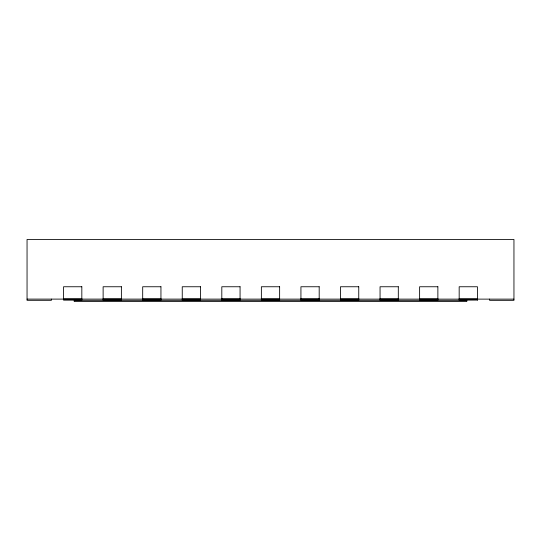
<?xml version="1.0" encoding="UTF-8"?>
<svg xmlns="http://www.w3.org/2000/svg" width="541" height="541" viewBox="0 0 541 541"><rect width="100%" height="100%" fill="white"/><g stroke="black" fill="none" stroke-linecap="round" stroke-linejoin="round"><path stroke-width="0.81" d="M63.568 298.93L81.826 298.93M103.128 298.93L121.387 298.93M142.689 298.93L160.947 298.93M182.249 298.93L200.508 298.93M221.81 298.93L240.069 298.93M261.371 298.93L279.629 298.93M300.931 298.93L319.19 298.93M340.492 298.93L358.751 298.93M380.053 298.93L398.311 298.93M419.613 298.93L437.872 298.93M459.174 298.93L477.433 298.93M27.05 299.105L513.95 299.126M477.433 300.072L459.174 300.147L459.174 286.757L477.433 286.757L477.433 300.147M489.605 299.126L489.605 300.343L513.95 300.343L513.95 239.46L27.05 239.46L27.05 300.323L51.395 300.323L51.395 299.105M81.826 286.757L63.568 286.757L63.568 300.147L81.826 300.147L81.826 286.757M121.387 286.757L103.128 286.757L103.128 300.147L121.387 300.147L121.387 286.757M160.947 286.757L142.689 286.757L142.689 300.147L160.947 300.147L160.947 286.757M200.508 286.757L182.249 286.757L182.249 300.147L200.508 300.147L200.508 286.757M240.069 286.757L221.81 286.757L221.81 300.147L240.069 300.147L240.069 286.757M279.629 286.757L261.371 286.757L261.371 300.147L279.629 300.147L279.629 286.757M319.19 286.757L300.931 286.757L300.931 300.147L319.19 300.147L319.19 286.757M358.751 286.757L340.492 286.757L340.492 300.147L358.751 300.147L358.751 286.757M398.311 286.757L380.053 286.757L380.053 300.147L398.311 300.147L398.311 286.757M437.872 286.757L419.613 286.757L419.613 300.147L437.872 300.147L437.872 286.757M466.782 300.323L74.218 300.323L74.218 301.54L466.782 301.54L466.782 300.323"/></g></svg>
